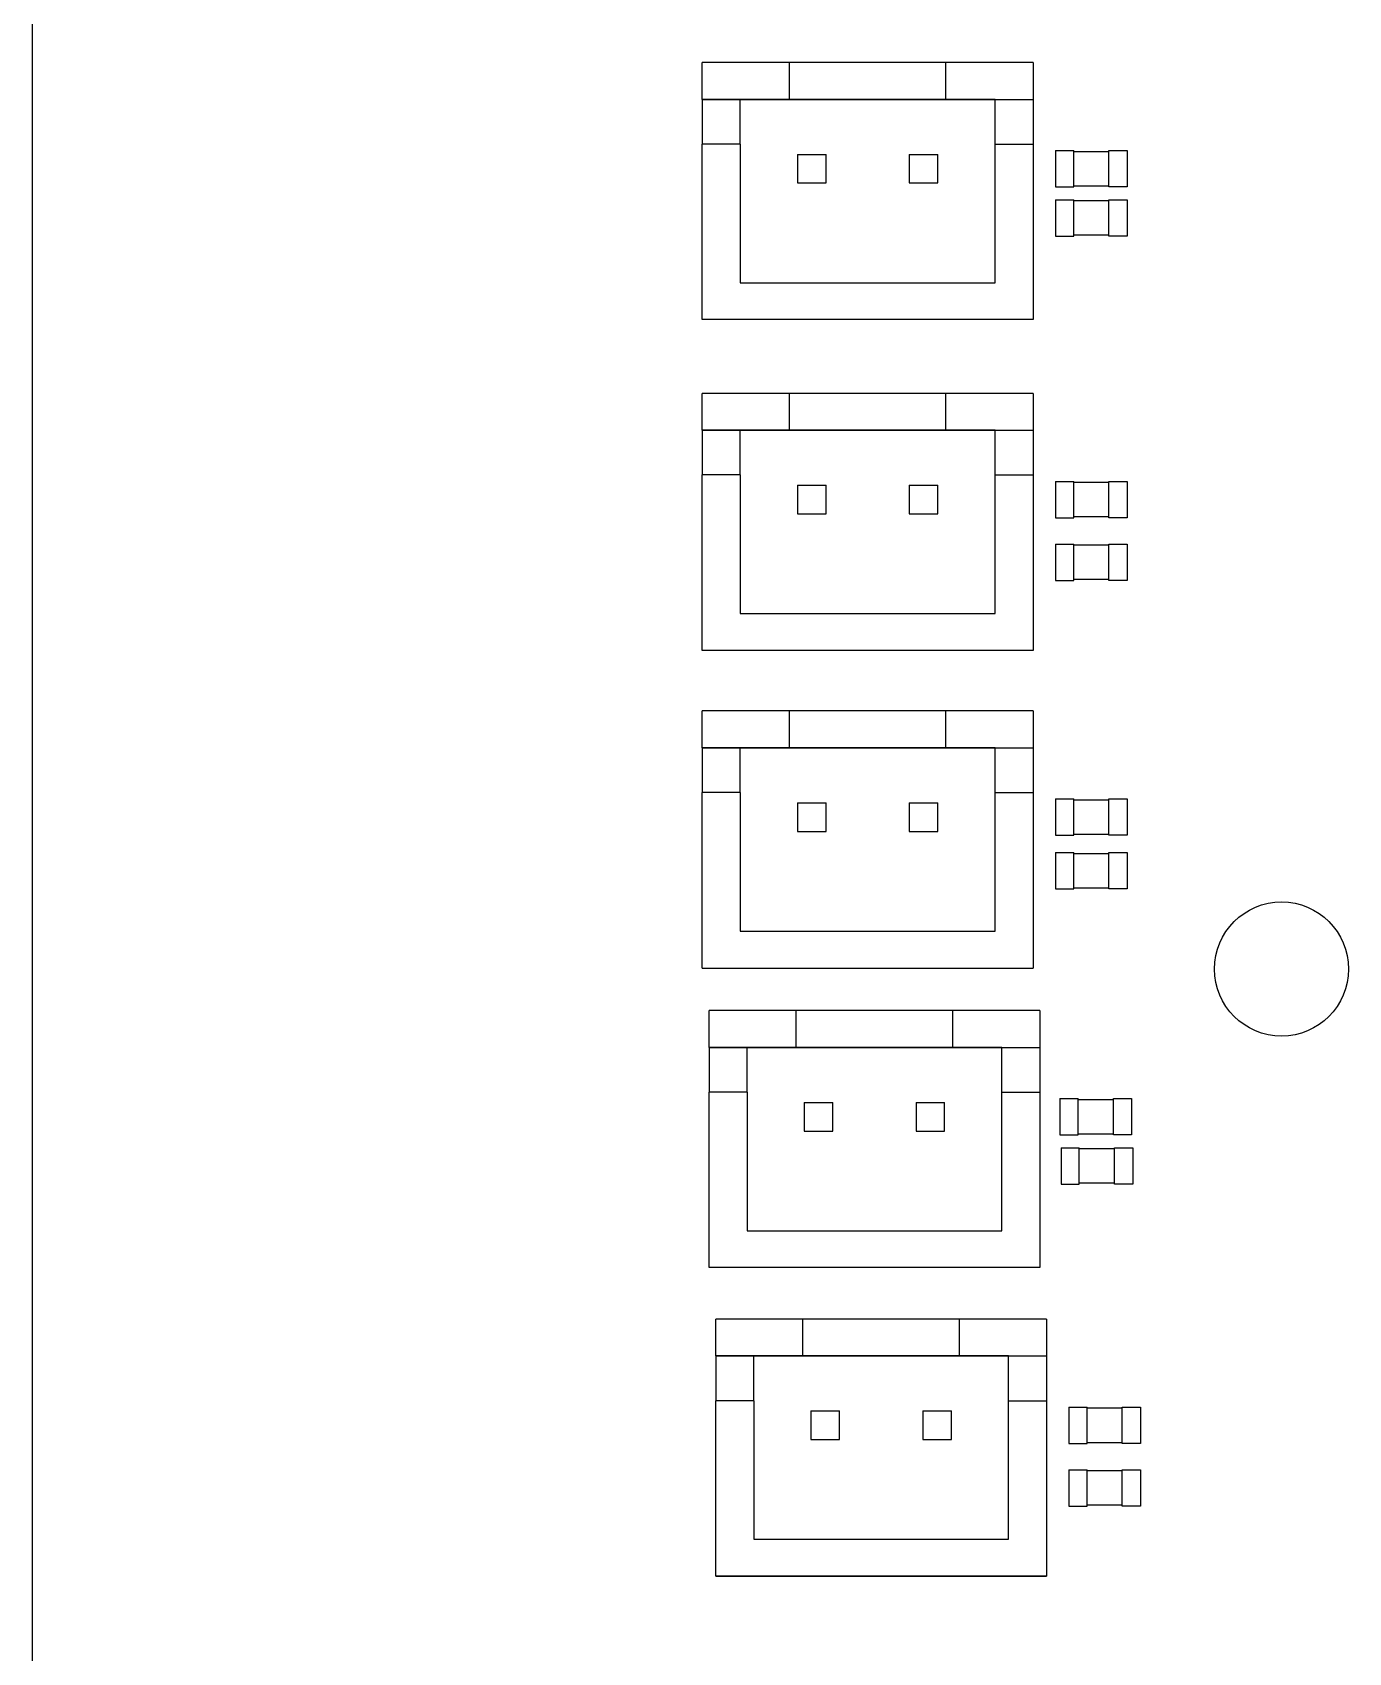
# Model space of a CAD drawing. Header units: millimetres. Extents: x -3 to 395, y 18 to 269.
# Drawn here: x -3.34 to 26.1, y 155.44 to 191.67 of the extents above; entities that cross this region are included whole.
import ezdxf

# ---------------------------------------------------------------- set-up
doc = ezdxf.new("R2010")
doc.units = ezdxf.units.MM

msp = doc.modelspace()

# ---------------------------------------------------------------- linework, layer by layer
at = {"color": 7, "linetype": 'Continuous', "lineweight": 25}
for p, q in [((-3.339, 127.721), (-3.339, 217.719)), ((13.595, 190.998), (11.645, 190.998)), ((11.645, 190.173), (11.645, 190.998)), ((13.595, 190.173), (13.595, 190.998)), ((17.095, 190.998), (13.595, 190.998)), ((19.045, 190.998), (17.095, 190.998)), ((17.095, 190.173), (17.095, 190.998)), ((19.045, 190.998), (19.045, 190.173)), ((12.495, 190.173), (11.645, 190.173)), ((11.645, 190.173), (13.595, 190.173)), ((11.645, 190.173), (11.645, 189.173)), ((18.195, 190.173), (12.495, 190.173)), ((12.495, 189.173), (12.495, 190.173)), ((13.595, 190.173), (17.095, 190.173)), ((17.095, 190.173), (19.045, 190.173)), ((18.195, 190.173), (19.045, 190.173)), ((18.195, 189.173), (18.195, 190.173)), ((19.045, 190.173), (19.045, 189.173)), ((11.645, 185.248), (11.645, 189.173)), ((12.495, 189.173), (11.645, 189.173)), ((12.495, 189.173), (12.495, 186.073)), ((18.195, 189.173), (19.045, 189.173)), ((18.195, 186.073), (18.195, 189.173)), ((19.045, 189.173), (19.045, 185.248)), ((13.775, 188.943), (14.415, 188.943)), ((13.775, 188.943), (13.775, 188.303)), ((14.415, 188.303), (14.415, 188.943)), ((16.275, 188.943), (16.915, 188.943)), ((16.275, 188.943), (16.275, 188.303)), ((16.915, 188.303), (16.915, 188.943)), ((19.545, 189.028), (19.545, 188.217)), ((19.545, 189.028), (19.951, 189.028)), ((19.951, 188.217), (19.951, 189.028)), ((20.739, 189.003), (19.951, 189.003)), ((20.739, 189.028), (21.145, 189.028)), ((20.739, 188.217), (20.739, 189.028)), ((21.145, 189.028), (21.145, 188.217)), ((13.775, 188.303), (14.415, 188.303)), ((16.275, 188.303), (16.915, 188.303)), ((19.545, 188.217), (19.951, 188.217)), ((19.951, 188.241), (20.739, 188.241)), ((21.145, 188.217), (20.739, 188.217)), ((19.545, 187.928), (19.545, 187.116)), ((19.545, 187.928), (19.951, 187.928)), ((19.951, 187.116), (19.951, 187.928)), ((20.739, 187.904), (19.951, 187.904)), ((20.739, 187.928), (21.145, 187.928)), ((20.739, 187.116), (20.739, 187.928)), ((21.145, 187.928), (21.145, 187.116)), ((19.545, 187.116), (19.951, 187.116)), ((19.951, 187.142), (20.739, 187.142)), ((21.145, 187.116), (20.739, 187.116)), ((12.495, 186.073), (18.195, 186.073)), ((19.045, 185.248), (11.645, 185.248)), ((13.595, 183.598), (11.645, 183.598)), ((11.645, 182.773), (11.645, 183.598)), ((13.595, 182.773), (13.595, 183.598)), ((17.095, 183.598), (13.595, 183.598)), ((19.045, 183.598), (17.095, 183.598)), ((17.095, 182.773), (17.095, 183.598)), ((19.045, 183.598), (19.045, 182.773)), ((12.495, 182.773), (11.645, 182.773)), ((11.645, 182.773), (13.595, 182.773)), ((11.645, 182.773), (11.645, 181.773)), ((18.195, 182.773), (12.495, 182.773)), ((12.495, 181.773), (12.495, 182.773)), ((13.595, 182.773), (17.095, 182.773)), ((17.095, 182.773), (19.045, 182.773)), ((18.195, 182.773), (19.045, 182.773)), ((18.195, 181.773), (18.195, 182.773)), ((19.045, 182.773), (19.045, 181.773)), ((11.645, 177.848), (11.645, 181.773)), ((12.495, 181.773), (11.645, 181.773)), ((12.495, 181.773), (12.495, 178.673)), ((13.775, 181.543), (14.415, 181.543)), ((13.775, 181.543), (13.775, 180.903)), ((14.415, 180.903), (14.415, 181.543)), ((16.275, 181.543), (16.915, 181.543)), ((16.275, 181.543), (16.275, 180.903)), ((16.915, 180.903), (16.915, 181.543)), ((18.195, 181.773), (19.045, 181.773)), ((18.195, 178.673), (18.195, 181.773)), ((19.045, 181.773), (19.045, 177.848)), ((19.545, 181.629), (19.545, 180.817)), ((19.545, 181.629), (19.951, 181.629)), ((19.951, 180.817), (19.951, 181.629)), ((20.739, 181.604), (19.951, 181.604)), ((20.739, 181.629), (21.145, 181.629)), ((20.739, 180.817), (20.739, 181.629)), ((21.145, 181.629), (21.145, 180.817)), ((13.775, 180.903), (14.415, 180.903)), ((16.275, 180.903), (16.915, 180.903)), ((19.545, 180.817), (19.951, 180.817)), ((19.951, 180.842), (20.739, 180.842)), ((21.145, 180.817), (20.739, 180.817)), ((19.545, 180.229), (19.545, 179.417)), ((19.545, 180.229), (19.951, 180.229)), ((19.951, 179.417), (19.951, 180.229)), ((20.739, 180.204), (19.951, 180.204)), ((20.739, 179.417), (20.739, 180.229)), ((20.739, 180.229), (21.145, 180.229)), ((21.145, 180.229), (21.145, 179.417)), ((19.545, 179.417), (19.951, 179.417)), ((19.951, 179.442), (20.739, 179.442)), ((21.145, 179.417), (20.739, 179.417)), ((12.495, 178.673), (18.195, 178.673)), ((19.045, 177.848), (11.645, 177.848)), ((13.595, 176.498), (11.645, 176.498)), ((11.645, 175.673), (11.645, 176.498)), ((13.595, 175.673), (13.595, 176.498)), ((17.095, 176.498), (13.595, 176.498)), ((19.045, 176.498), (17.095, 176.498)), ((17.095, 175.673), (17.095, 176.498)), ((19.045, 176.498), (19.045, 175.673)), ((11.645, 175.673), (13.595, 175.673)), ((12.495, 175.673), (11.645, 175.673)), ((11.645, 175.673), (11.645, 174.673)), ((18.195, 175.673), (12.495, 175.673)), ((12.495, 174.673), (12.495, 175.673)), ((13.595, 175.673), (17.095, 175.673)), ((17.095, 175.673), (19.045, 175.673)), ((18.195, 175.673), (19.045, 175.673)), ((18.195, 174.673), (18.195, 175.673)), ((19.045, 175.673), (19.045, 175.673)), ((19.045, 175.673), (19.045, 174.673)), ((12.495, 174.673), (11.645, 174.673)), ((11.645, 170.748), (11.645, 174.673)), ((12.495, 174.673), (12.495, 171.573)), ((18.195, 174.673), (19.045, 174.673)), ((18.195, 171.573), (18.195, 174.673)), ((19.045, 174.673), (19.045, 170.748)), ((13.775, 174.443), (14.415, 174.443)), ((13.775, 174.443), (13.775, 173.803)), ((14.415, 173.803), (14.415, 174.443)), ((16.275, 174.443), (16.915, 174.443)), ((16.275, 174.443), (16.275, 173.803)), ((16.915, 173.803), (16.915, 174.443)), ((19.545, 174.529), (19.545, 173.717)), ((19.545, 174.529), (19.951, 174.529)), ((19.951, 173.717), (19.951, 174.529)), ((20.739, 174.504), (19.951, 174.504)), ((20.739, 174.529), (21.145, 174.529)), ((20.739, 173.717), (20.739, 174.529)), ((21.145, 174.529), (21.145, 173.717)), ((13.775, 173.803), (14.415, 173.803)), ((16.275, 173.803), (16.915, 173.803)), ((19.545, 173.717), (19.951, 173.717)), ((19.951, 173.742), (20.739, 173.742)), ((21.145, 173.717), (20.739, 173.717)), ((19.545, 173.328), (19.545, 172.517)), ((19.545, 173.328), (19.951, 173.328)), ((19.951, 172.517), (19.951, 173.328)), ((20.739, 173.304), (19.951, 173.304)), ((20.739, 173.328), (21.145, 173.328)), ((20.739, 172.517), (20.739, 173.328)), ((21.145, 173.328), (21.145, 172.517)), ((19.545, 172.517), (19.951, 172.517)), ((19.951, 172.542), (20.739, 172.542)), ((21.145, 172.517), (20.739, 172.517)), ((12.495, 171.573), (18.195, 171.573)), ((11.645, 170.748), (19.045, 170.748)), ((13.745, 169.798), (11.795, 169.798)), ((11.795, 168.973), (11.795, 169.798)), ((13.745, 168.973), (13.745, 169.798)), ((17.245, 169.798), (13.745, 169.798)), ((19.195, 169.798), (17.245, 169.798)), ((17.245, 168.973), (17.245, 169.798)), ((19.195, 169.798), (19.195, 168.973)), ((12.645, 168.973), (11.795, 168.973)), ((11.795, 168.973), (13.745, 168.973)), ((11.795, 168.973), (11.795, 167.972)), ((18.345, 168.973), (12.645, 168.973)), ((12.645, 167.972), (12.645, 168.973)), ((13.745, 168.973), (17.245, 168.973)), ((17.245, 168.973), (19.195, 168.973)), ((18.345, 168.973), (19.195, 168.973)), ((18.345, 167.972), (18.345, 168.973)), ((19.195, 168.973), (19.195, 167.972)), ((11.795, 164.048), (11.795, 167.972)), ((12.645, 167.972), (11.795, 167.972)), ((12.645, 167.972), (12.645, 164.872)), ((18.345, 167.972), (19.195, 167.972)), ((18.345, 164.872), (18.345, 167.972)), ((19.195, 167.972), (19.195, 164.048)), ((19.645, 167.829), (19.645, 167.017)), ((19.645, 167.829), (20.051, 167.829)), ((20.051, 167.017), (20.051, 167.829)), ((20.839, 167.803), (20.051, 167.803)), ((20.839, 167.829), (21.245, 167.829)), ((20.839, 167.017), (20.839, 167.829)), ((21.245, 167.829), (21.245, 167.017)), ((13.925, 167.742), (14.565, 167.742)), ((13.925, 167.742), (13.925, 167.103)), ((14.565, 167.103), (14.565, 167.742)), ((16.425, 167.742), (17.065, 167.742)), ((16.425, 167.742), (16.425, 167.103)), ((17.065, 167.103), (17.065, 167.742)), ((13.925, 167.103), (14.565, 167.103)), ((16.425, 167.103), (17.065, 167.103)), ((20.051, 167.042), (20.839, 167.042)), ((19.645, 167.017), (20.051, 167.017)), ((19.671, 166.729), (19.671, 165.917)), ((19.671, 166.729), (20.077, 166.729)), ((20.077, 165.917), (20.077, 166.729)), ((20.865, 166.704), (20.077, 166.704)), ((21.245, 167.017), (20.839, 167.017)), ((20.865, 165.917), (20.865, 166.729)), ((20.865, 166.729), (21.271, 166.729)), ((21.271, 166.729), (21.271, 165.917)), ((20.077, 165.942), (20.865, 165.942)), ((19.671, 165.917), (20.077, 165.917)), ((21.271, 165.917), (20.865, 165.917)), ((12.645, 164.872), (18.345, 164.872)), ((19.195, 164.048), (11.795, 164.048)), ((13.895, 162.897), (11.945, 162.897)), ((11.945, 162.072), (11.945, 162.897)), ((13.895, 162.072), (13.895, 162.897)), ((17.395, 162.897), (13.895, 162.897)), ((19.345, 162.897), (17.395, 162.897)), ((17.395, 162.072), (17.395, 162.897)), ((19.345, 162.897), (19.345, 162.072)), ((11.945, 162.072), (13.895, 162.072)), ((11.945, 162.072), (11.945, 162.072)), ((12.795, 162.072), (11.945, 162.072)), ((11.945, 162.072), (11.945, 161.073)), ((18.495, 162.072), (12.795, 162.072)), ((12.795, 161.073), (12.795, 162.072)), ((13.895, 162.072), (17.395, 162.072)), ((17.395, 162.072), (19.345, 162.072)), ((18.495, 162.072), (19.345, 162.072)), ((18.495, 161.073), (18.495, 162.072)), ((19.345, 162.072), (19.345, 161.073)), ((11.945, 157.147), (11.945, 161.073)), ((12.795, 161.073), (11.945, 161.073)), ((12.795, 161.073), (12.795, 157.973)), ((18.495, 161.073), (19.345, 161.073)), ((18.495, 157.973), (18.495, 161.073)), ((19.345, 161.073), (19.345, 157.147)), ((19.845, 160.928), (19.845, 160.117)), ((19.845, 160.928), (20.251, 160.928)), ((20.251, 160.117), (20.251, 160.928)), ((21.039, 160.903), (20.251, 160.903)), ((21.039, 160.928), (21.445, 160.928)), ((21.039, 160.117), (21.039, 160.928)), ((21.445, 160.928), (21.445, 160.117)), ((14.075, 160.843), (14.715, 160.843)), ((14.075, 160.843), (14.075, 160.202)), ((14.715, 160.202), (14.715, 160.843)), ((16.575, 160.843), (17.215, 160.843)), ((16.575, 160.843), (16.575, 160.202)), ((17.215, 160.202), (17.215, 160.843)), ((14.075, 160.202), (14.715, 160.202)), ((16.575, 160.202), (17.215, 160.202)), ((20.251, 160.141), (21.039, 160.141)), ((19.845, 160.117), (20.251, 160.117)), ((21.445, 160.117), (21.039, 160.117)), ((19.845, 159.529), (19.845, 158.717)), ((19.845, 159.529), (20.251, 159.529)), ((20.251, 158.717), (20.251, 159.529)), ((21.039, 159.503), (20.251, 159.503)), ((21.039, 158.717), (21.039, 159.529)), ((21.039, 159.529), (21.445, 159.529)), ((21.445, 159.529), (21.445, 158.717)), ((19.845, 158.717), (20.251, 158.717)), ((20.251, 158.742), (21.039, 158.742)), ((21.445, 158.717), (21.039, 158.717)), ((12.795, 157.973), (18.495, 157.973)), ((11.945, 157.147), (19.345, 157.147)), ((19.345, 157.147), (11.945, 157.147)), ((19.345, 157.147), (19.345, 157.147))]:
    msp.add_line(p, q, dxfattribs=at)
msp.add_circle((24.6, 170.726), 1.5, dxfattribs=at)

doc.saveas('drawing.dxf')
